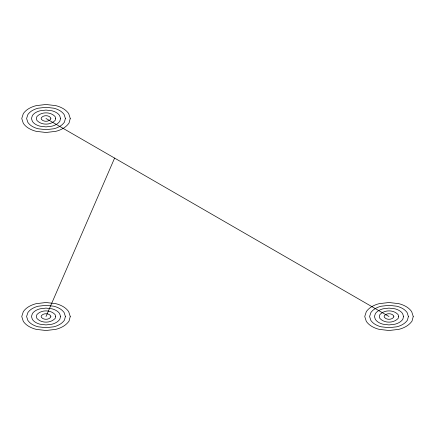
<?xml version="1.0" encoding="UTF-8"?>
<svg xmlns="http://www.w3.org/2000/svg" width="435" height="435" viewBox="0 0 435 435"><rect width="100%" height="100%" fill="white"/><g stroke="black" fill="none" stroke-linecap="round" stroke-linejoin="round"><path stroke-width="0.65" d="M46.001 316.511L114.601 158.09M46.001 118.489L388.999 316.511M50.851 118.489L50.607 119.402C48.356 121.909 43.75 121.941 41.466 119.467L41.151 118.489L41.466 117.51C43.728 115.057 48.28 115.057 50.542 117.51L50.851 118.489M55.707 118.489L55.212 120.321C50.705 125.334 41.499 125.4 36.931 120.441L36.301 118.489L36.931 116.531C41.45 111.626 50.558 111.626 55.076 116.531L55.707 118.489M60.557 118.489L59.818 121.234A11.272 11.272 0 0 1 56.294 124.426A16.628 16.628 0 0 1 51.847 126.199L46.001 126.889L40.161 126.199A16.628 16.628 0 0 1 35.714 124.426A10.619 10.619 0 0 1 32.397 121.419L31.45 118.489L32.397 115.552A10.619 10.619 0 0 1 35.714 112.545A16.628 16.628 0 0 1 40.161 110.773L46.001 110.082L51.847 110.773A16.628 16.628 0 0 1 56.294 112.545A10.619 10.619 0 0 1 59.611 115.552L60.557 118.489M65.408 118.489L64.423 122.153A15.035 15.035 0 0 1 59.725 126.406A22.174 22.174 0 0 1 53.793 128.771L46.001 129.69L38.215 128.771A22.174 22.174 0 0 1 32.282 126.406A14.159 14.159 0 0 1 27.862 122.398L26.6 118.489L27.862 114.574A14.159 14.159 0 0 1 32.282 110.566A22.174 22.174 0 0 1 38.215 108.201L46.001 107.282L53.793 108.201A22.174 22.174 0 0 1 59.725 110.566A14.159 14.159 0 0 1 64.146 114.574L65.408 118.489M70.258 118.489L69.024 123.067A18.792 18.792 0 0 1 63.151 128.39A27.715 27.715 0 0 1 55.74 131.343L46.001 132.49L36.263 131.343A27.715 27.715 0 0 1 28.851 128.39A17.694 17.694 0 0 1 23.321 123.377L21.75 118.489L23.321 113.595A17.694 17.694 0 0 1 28.851 108.587A27.715 27.715 0 0 1 36.263 105.634L46.001 104.482L55.74 105.634A27.715 27.715 0 0 1 63.151 108.587A17.694 17.694 0 0 1 68.681 113.595L70.258 118.489M50.851 316.511L50.607 317.43C48.356 319.937 43.75 319.97 41.466 317.49L41.151 316.511L41.466 315.533C43.728 313.086 48.28 313.086 50.542 315.533L50.851 316.511M55.707 316.511L55.212 318.344C50.705 323.363 41.499 323.422 36.931 318.469L36.301 316.511L36.931 314.559C41.45 309.655 50.558 309.655 55.076 314.559L55.707 316.511M60.557 316.511L59.818 319.263A11.272 11.272 0 0 1 56.294 322.455A16.628 16.628 0 0 1 51.847 324.227L46.001 324.918L40.161 324.227A16.628 16.628 0 0 1 35.714 322.455A10.619 10.619 0 0 1 32.397 319.448L31.45 316.511L32.397 313.581A10.619 10.619 0 0 1 35.714 310.574A16.628 16.628 0 0 1 40.161 308.801L46.001 308.11L51.847 308.801A16.628 16.628 0 0 1 56.294 310.574A10.619 10.619 0 0 1 59.611 313.581L60.557 316.511M65.408 316.511L64.423 320.182A15.035 15.035 0 0 1 59.725 324.434A22.174 22.174 0 0 1 53.793 326.799L46.001 327.718L38.215 326.799A22.174 22.174 0 0 1 32.282 324.434A14.159 14.159 0 0 1 27.862 320.426L26.6 316.511L27.862 312.602A14.159 14.159 0 0 1 32.282 308.594A22.174 22.174 0 0 1 38.215 306.229L46.001 305.31L53.793 306.229A22.174 22.174 0 0 1 59.725 308.594A14.159 14.159 0 0 1 64.146 312.602L65.408 316.511M70.258 316.511L69.024 321.095A18.792 18.792 0 0 1 63.151 326.413A27.715 27.715 0 0 1 55.74 329.366L46.001 330.518L36.263 329.366A27.715 27.715 0 0 1 28.851 326.413A17.694 17.694 0 0 1 23.321 321.405L21.75 316.511L23.321 311.623A17.694 17.694 0 0 1 28.851 306.61A27.715 27.715 0 0 1 36.263 303.657L46.001 302.51L55.74 303.657A27.715 27.715 0 0 1 63.151 306.61A17.694 17.694 0 0 1 68.681 311.623L70.258 316.511M393.849 316.511L393.599 317.43C391.348 319.937 386.748 319.97 384.458 317.49L384.148 316.511L384.458 315.533C386.72 313.086 391.272 313.086 393.534 315.533L393.849 316.511M398.699 316.511L398.204 318.344C393.697 323.363 384.496 323.422 379.924 318.469L379.293 316.511L379.924 314.559C384.442 309.655 393.55 309.655 398.068 314.559L398.699 316.511M403.549 316.511L402.81 319.263A11.272 11.272 0 0 1 399.286 322.455A16.628 16.628 0 0 1 394.839 324.227L388.999 324.918L383.153 324.227A16.628 16.628 0 0 1 378.706 322.455A10.619 10.619 0 0 1 375.389 319.448L374.443 316.511L375.389 313.581A10.619 10.619 0 0 1 378.706 310.574A16.628 16.628 0 0 1 383.153 308.801L388.999 308.11L394.839 308.801A16.628 16.628 0 0 1 399.286 310.574A10.619 10.619 0 0 1 402.603 313.581L403.549 316.511M408.4 316.511L407.416 320.182A15.035 15.035 0 0 1 402.718 324.434A22.174 22.174 0 0 1 396.785 326.799L388.999 327.718L381.207 326.799A22.174 22.174 0 0 1 375.274 324.434A14.159 14.159 0 0 1 370.854 320.426L369.592 316.511L370.854 312.602A14.159 14.159 0 0 1 375.274 308.594A22.174 22.174 0 0 1 381.207 306.229L388.999 305.31L396.785 306.229A22.174 22.174 0 0 1 402.718 308.594A14.159 14.159 0 0 1 407.138 312.602L408.4 316.511M413.25 316.511L412.021 321.095A18.792 18.792 0 0 1 406.149 326.413A27.715 27.715 0 0 1 398.737 329.366L388.999 330.518L379.26 329.366A27.715 27.715 0 0 1 371.849 326.413A17.694 17.694 0 0 1 366.319 321.405L364.742 316.511L366.319 311.623A17.694 17.694 0 0 1 371.849 306.61A27.715 27.715 0 0 1 379.26 303.657L388.999 302.51L398.737 303.657A27.715 27.715 0 0 1 406.149 306.61A17.694 17.694 0 0 1 411.679 311.623L413.25 316.511"/></g></svg>
